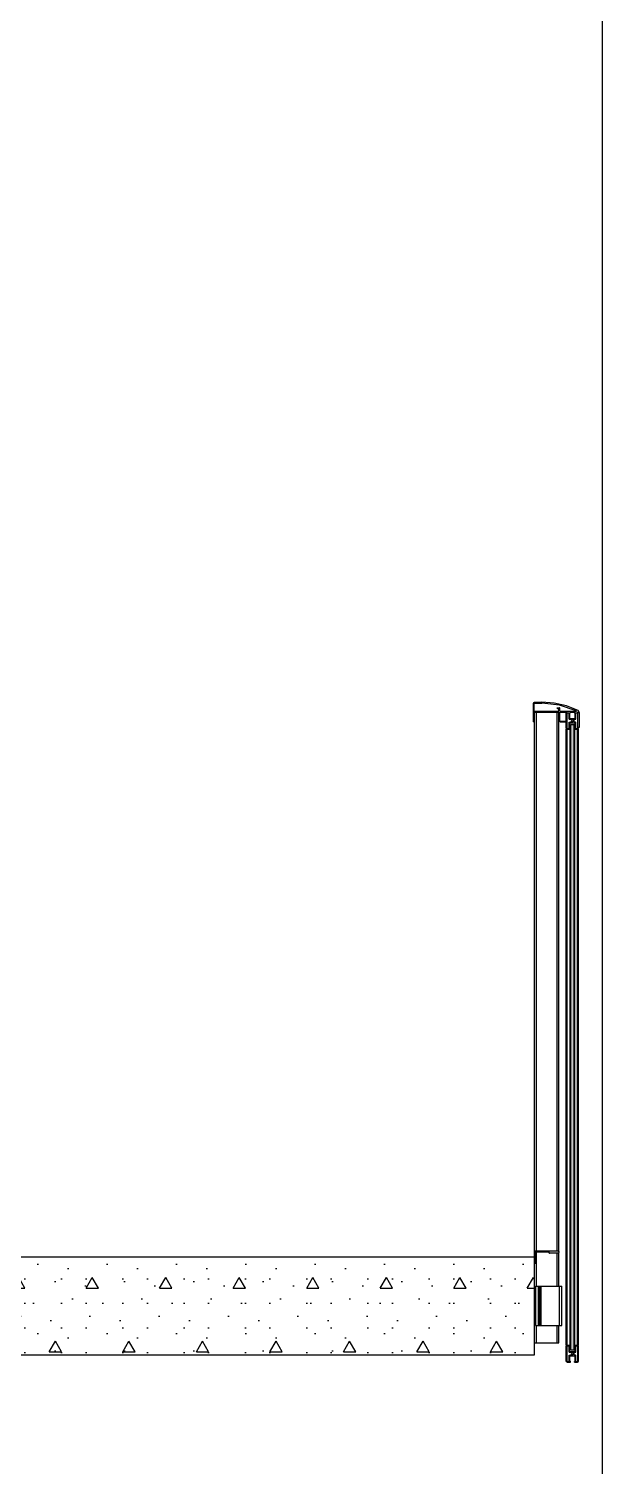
# Model space of a CAD drawing. Header units: millimetres. Extents: x 15 to 2176, y 3 to 641.
# Drawn here: x 2031.6 to 2055, y 194.3 to 252.9 of the extents above; entities that cross this region are included whole.
import ezdxf
from ezdxf.xclip import XClip

# ---------------------------------------------------------------- set-up
doc = ezdxf.new("R2010")
doc.units = ezdxf.units.MM
doc.header["$MEASUREMENT"] = 0
doc.header["$XCLIPFRAME"] = 0
for name, color, linetype in [('A--------P-', 7, 'Continuous'), ('A-01SC-----Ytterväggar2', 7, 'Continuous'), ('A-01SJ-----', 1, 'Continuous')]:
    doc.layers.add(name, color=color, linetype=linetype)

# ---------------------------------------------------------------- blocks, each defined once
blk = doc.blocks.new('Drawing_4_4', base_point=(1874.468, 329.559))
at = {"layer": 'A-01SJ-----', "linetype": 'Continuous'}
blk.add_hatch(color=256, dxfattribs=at).paths.add_polyline_path([(2053.748, 199.074), (2053.876, 199.074), (2053.876, 224.574), (2053.748, 224.574)])
h = blk.add_hatch(dxfattribs=at)
h.set_pattern_fill('BETONG__STD__0004', color=256, style=0, pattern_type=2)
h.set_pattern_definition([(0, (2027.966, 92.474), (0, 5.19615), [0.5, -2.5]), (0, (2029.466, 95.072), (0, 5.19615), [0.5, -2.5]), (60, (2027.966, 92.474), (-4.5, 2.59808), [0.5, -2.5]), (60, (2030.966, 92.474), (-4.5, 2.59808), [0.5, -2.5]), (120, (2028.466, 92.474), (4.5, 2.59808), [0.5, -2.5]), (120, (2031.466, 92.474), (4.5, 2.59808), [0.5, -2.5]), (0, (2027.9658, 92.9741), (0, 1), [0, -1, 0, -1.5]), (45, (2028.4658, 92.9741), (-0.707107, 0.707107), [0, -0.75, 0, -1.25])])
h.paths.add_polyline_path([(2052.261, 198.874), (2052.261, 202.874), (2009.428, 202.874), (2009.428, 198.874)])
at = {"layer": 'A-01SC-----Ytterväggar2'}
for p, q in [((2055.028, 257.274), (2055.028, 202.874)), ((2055.028, 202.874), (2055.028, 148.474))]:
    blk.add_line(p, q, dxfattribs=at)
at = {"layer": 'A-01SJ-----'}
for p, q in [((2052.22, 225.434), (2052.231, 225.462)), ((2052.22, 224.684), (2052.22, 225.434)), ((2052.231, 225.462), (2052.26, 225.474)), ((2052.256, 225.418), (2052.262, 225.432)), ((2052.256, 225.11), (2052.256, 225.418)), ((2052.256, 225.11), (2053.246, 225.11)), ((2052.256, 225.064), (2052.259, 225.071)), ((2052.256, 224.674), (2052.256, 225.064)), ((2052.259, 225.071), (2052.266, 225.074)), ((2052.26, 225.474), (2052.559, 225.474)), ((2052.261, 225.07), (2052.284, 225.07)), ((2052.261, 203.114), (2052.261, 225.07)), ((2052.262, 225.432), (2052.276, 225.438)), ((2052.266, 225.074), (2053.256, 225.074)), ((2052.276, 225.438), (2052.559, 225.438)), ((2052.284, 225.07), (2052.341, 225.07)), ((2052.341, 225.07), (2053.181, 225.07)), ((2052.341, 203.114), (2052.341, 225.07)), ((2053.068, 225.436), (2052.559, 225.474)), ((2053.28, 225.36), (2052.559, 225.438)), ((2053.566, 225.322), (2053.068, 225.436)), ((2053.181, 225.07), (2053.237, 225.07)), ((2053.181, 203.114), (2053.181, 225.07)), ((2053.192, 225.243), (2053.195, 225.25)), ((2053.192, 225.227), (2053.192, 225.243)), ((2053.195, 225.22), (2053.192, 225.227)), ((2053.195, 225.25), (2053.202, 225.253)), ((2053.202, 225.217), (2053.195, 225.22)), ((2053.195, 225.22), (2053.246, 225.217)), ((2053.202, 225.253), (2053.272, 225.253)), ((2053.237, 225.07), (2053.261, 225.07)), ((2053.246, 225.217), (2053.246, 225.217)), ((2053.246, 225.11), (2053.253, 225.113)), ((2053.256, 225.207), (2053.253, 225.214)), ((2053.253, 225.113), (2053.256, 225.12)), ((2053.256, 225.12), (2053.256, 225.207)), ((2053.256, 225.074), (2053.256, 225.074)), ((2053.261, 203.114), (2053.261, 225.07)), ((2053.266, 225.064), (2053.263, 225.071)), ((2053.266, 224.714), (2053.266, 225.064)), ((2053.286, 225.247), (2053.272, 225.253)), ((2053.967, 225.129), (2053.28, 225.36)), ((2053.292, 225.233), (2053.286, 225.247)), ((2053.292, 225.13), (2053.292, 225.233)), ((2053.298, 225.116), (2053.292, 225.13)), ((2053.312, 225.11), (2053.298, 225.116)), ((2053.302, 225.054), (2053.308, 225.068)), ((2053.302, 224.716), (2053.302, 225.054)), ((2053.308, 225.068), (2053.322, 225.074)), ((2053.312, 225.11), (2053.963, 225.11)), ((2053.322, 225.074), (2053.601, 225.074)), ((2053.561, 225.034), (2053.572, 225.062)), ((2053.561, 224.414), (2053.561, 225.034)), ((2054.04, 225.135), (2053.566, 225.322)), ((2053.572, 225.062), (2053.601, 225.074)), ((2053.591, 225.034), (2053.594, 225.041)), ((2053.591, 224.414), (2053.591, 225.034)), ((2053.594, 225.041), (2053.601, 225.044)), ((2053.601, 225.044), (2053.661, 225.044)), ((2053.661, 225.044), (2053.661, 225.044)), ((2053.671, 225.034), (2053.668, 225.041)), ((2053.671, 224.794), (2053.671, 225.034)), ((2053.701, 225.034), (2053.704, 225.041)), ((2053.701, 224.824), (2053.701, 225.034)), ((2053.704, 225.041), (2053.711, 225.044)), ((2053.711, 225.044), (2053.716, 225.044)), ((2053.716, 225.074), (2053.906, 225.074)), ((2053.723, 225.071), (2053.716, 225.074)), ((2053.716, 225.044), (2053.723, 225.047)), ((2053.726, 225.064), (2053.723, 225.071)), ((2053.723, 225.047), (2053.726, 225.054)), ((2053.726, 225.054), (2053.726, 225.064)), ((2053.896, 225.064), (2053.899, 225.071)), ((2053.896, 225.054), (2053.896, 225.064)), ((2053.899, 225.047), (2053.896, 225.054)), ((2053.899, 225.071), (2053.906, 225.074)), ((2053.906, 225.044), (2053.899, 225.047)), ((2053.899, 225.047), (2053.911, 225.044)), ((2053.921, 225.034), (2053.918, 225.041)), ((2053.921, 224.824), (2053.921, 225.034)), ((2053.951, 225.034), (2053.954, 225.041)), ((2053.951, 224.794), (2053.951, 225.034)), ((2053.954, 225.041), (2053.961, 225.044)), ((2053.961, 225.044), (2054.021, 225.044)), ((2053.963, 225.11), (2053.971, 225.114)), ((2053.973, 225.122), (2053.967, 225.129)), ((2053.971, 225.114), (2053.973, 225.122)), ((2054.021, 225.074), (2054.051, 225.074)), ((2054.049, 225.062), (2054.021, 225.074)), ((2054.021, 225.044), (2054.021, 225.044)), ((2054.031, 225.034), (2054.028, 225.041)), ((2054.031, 224.414), (2054.031, 225.034)), ((2054.097, 225.045), (2054.04, 225.135)), ((2054.061, 225.034), (2054.049, 225.062)), ((2054.051, 225.074), (2054.051, 225.074)), ((2054.061, 225.064), (2054.058, 225.071)), ((2054.061, 225.034), (2054.061, 225.064)), ((2054.097, 224.474), (2054.097, 225.045)), ((2052.223, 224.677), (2052.22, 224.684)), ((2052.23, 224.674), (2052.223, 224.677)), ((2052.223, 224.677), (2052.256, 224.674)), ((2053.277, 224.686), (2053.266, 224.714)), ((2053.306, 224.674), (2053.277, 224.686)), ((2053.305, 224.709), (2053.302, 224.716)), ((2053.312, 224.706), (2053.305, 224.709)), ((2053.306, 224.674), (2053.541, 224.674)), ((2053.312, 224.706), (2053.541, 224.706)), ((2053.548, 224.703), (2053.541, 224.706)), ((2053.541, 224.674), (2053.548, 224.677)), ((2053.551, 224.696), (2053.548, 224.703)), ((2053.548, 224.677), (2053.551, 224.684)), ((2053.551, 224.684), (2053.551, 224.696)), ((2053.572, 224.386), (2053.561, 224.414)), ((2053.594, 224.407), (2053.591, 224.414)), ((2053.601, 224.404), (2053.594, 224.407)), ((2053.601, 224.404), (2053.661, 224.404)), ((2053.661, 224.404), (2053.668, 224.407)), ((2053.668, 224.407), (2053.671, 224.414)), ((2053.674, 224.787), (2053.671, 224.794)), ((2053.671, 224.654), (2053.674, 224.661)), ((2053.671, 224.414), (2053.671, 224.654)), ((2053.681, 224.784), (2053.674, 224.787)), ((2053.674, 224.787), (2053.742, 224.784)), ((2053.674, 224.661), (2053.681, 224.664)), ((2053.681, 224.664), (2053.742, 224.664)), ((2053.704, 224.817), (2053.701, 224.824)), ((2053.701, 224.624), (2053.704, 224.631)), ((2053.701, 224.414), (2053.701, 224.624)), ((2053.704, 224.407), (2053.701, 224.414)), ((2053.711, 224.814), (2053.704, 224.817)), ((2053.704, 224.631), (2053.711, 224.634)), ((2053.716, 224.404), (2053.704, 224.407)), ((2053.711, 224.814), (2053.911, 224.814)), ((2053.711, 224.634), (2053.911, 224.634)), ((2053.723, 224.401), (2053.716, 224.404)), ((2053.726, 224.394), (2053.723, 224.401)), ((2053.742, 224.784), (2053.742, 224.784)), ((2053.742, 224.664), (2053.75, 224.668)), ((2053.748, 224.574), (2053.876, 224.574)), ((2053.748, 199.074), (2053.748, 224.574)), ((2053.752, 224.773), (2053.75, 224.781)), ((2053.75, 224.668), (2053.752, 224.676)), ((2053.756, 224.758), (2053.752, 224.773)), ((2053.752, 224.676), (2053.756, 224.691)), ((2053.769, 224.75), (2053.756, 224.758)), ((2053.756, 224.691), (2053.769, 224.698)), ((2053.769, 224.75), (2053.784, 224.754)), ((2053.789, 224.695), (2053.769, 224.698)), ((2053.784, 224.754), (2053.784, 224.754)), ((2053.784, 224.754), (2053.794, 224.754)), ((2053.794, 224.695), (2053.789, 224.695)), ((2053.794, 224.754), (2053.797, 224.757)), ((2053.797, 224.691), (2053.794, 224.695)), ((2053.797, 224.757), (2053.798, 224.762)), ((2053.798, 224.686), (2053.797, 224.691)), ((2053.831, 224.759), (2053.798, 224.762)), ((2053.798, 224.686), (2053.831, 224.689)), ((2053.85, 224.732), (2053.831, 224.759)), ((2053.831, 224.689), (2053.85, 224.716)), ((2053.847, 224.728), (2053.845, 224.724)), ((2053.845, 224.724), (2053.847, 224.72)), ((2053.847, 224.728), (2053.85, 224.732)), ((2053.85, 224.732), (2053.847, 224.728)), ((2053.876, 199.074), (2053.876, 224.574)), ((2053.883, 224.769), (2053.89, 224.78)), ((2053.884, 224.756), (2053.883, 224.769)), ((2053.883, 224.679), (2053.884, 224.692)), ((2053.89, 224.668), (2053.883, 224.679)), ((2053.884, 224.692), (2053.884, 224.756)), ((2053.89, 224.78), (2053.902, 224.784)), ((2053.902, 224.664), (2053.89, 224.668)), ((2053.896, 224.394), (2053.9, 224.402)), ((2053.9, 224.402), (2053.908, 224.404)), ((2053.902, 224.784), (2053.941, 224.784)), ((2053.902, 224.664), (2053.941, 224.664)), ((2053.908, 224.404), (2053.911, 224.404)), ((2053.911, 224.814), (2053.918, 224.817)), ((2053.911, 224.634), (2053.911, 224.634)), ((2053.911, 224.404), (2053.918, 224.407)), ((2053.918, 224.817), (2053.921, 224.824)), ((2053.921, 224.624), (2053.918, 224.631)), ((2053.918, 224.407), (2053.921, 224.414)), ((2053.921, 224.414), (2053.921, 224.624)), ((2053.941, 224.784), (2053.948, 224.787)), ((2053.948, 224.661), (2053.941, 224.664)), ((2053.948, 224.787), (2053.951, 224.794)), ((2053.951, 224.654), (2053.948, 224.661)), ((2053.951, 224.414), (2053.951, 224.654)), ((2053.954, 224.407), (2053.951, 224.414)), ((2053.961, 224.404), (2053.954, 224.407)), ((2053.961, 224.404), (2054.021, 224.404)), ((2054.021, 224.404), (2054.028, 224.407)), ((2054.028, 224.407), (2054.031, 224.414)), ((2054.049, 224.386), (2054.061, 224.414)), ((2054.066, 224.461), (2054.061, 224.474)), ((2054.061, 224.414), (2054.061, 224.474)), ((2054.079, 224.456), (2054.066, 224.461)), ((2054.079, 224.456), (2054.092, 224.461)), ((2054.092, 224.461), (2054.097, 224.474)), ((2053.561, 224.374), (2053.572, 224.374)), ((2053.561, 199.274), (2053.561, 224.374)), ((2053.601, 224.374), (2053.572, 224.386)), ((2053.572, 224.374), (2053.601, 224.374)), ((2053.601, 224.374), (2053.716, 224.374)), ((2053.601, 199.274), (2053.601, 224.374)), ((2053.716, 224.374), (2053.723, 224.377)), ((2053.716, 224.374), (2053.723, 224.374)), ((2053.716, 199.274), (2053.716, 224.374)), ((2053.723, 224.377), (2053.726, 224.384)), ((2053.723, 224.374), (2053.726, 224.374)), ((2053.726, 224.384), (2053.726, 224.394)), ((2053.726, 224.374), (2053.748, 224.374)), ((2053.726, 199.274), (2053.726, 224.374)), ((2053.876, 224.374), (2053.896, 224.374)), ((2053.896, 224.384), (2053.896, 224.394)), ((2053.899, 224.377), (2053.896, 224.384)), ((2053.896, 224.374), (2053.899, 224.374)), ((2053.896, 199.274), (2053.896, 224.374)), ((2053.906, 224.374), (2053.899, 224.377)), ((2053.899, 224.377), (2054.021, 224.374)), ((2053.899, 224.374), (2053.906, 224.374)), ((2053.906, 199.274), (2053.906, 224.374)), ((2054.021, 224.374), (2054.049, 224.386)), ((2054.021, 224.374), (2054.049, 224.374)), ((2054.021, 199.274), (2054.021, 224.374)), ((2054.049, 224.374), (2054.061, 224.374)), ((2054.061, 199.274), (2054.061, 224.374)), ((2009.428, 202.874), (2052.261, 202.874)), ((2052.261, 203.114), (2053.261, 203.114)), ((2052.261, 202.614), (2052.261, 203.114)), ((2052.261, 198.874), (2052.261, 202.874)), ((2052.301, 202.614), (2052.301, 203.074)), ((2052.301, 203.074), (2052.871, 203.074)), ((2052.341, 201.674), (2052.341, 203.074)), ((2052.861, 203.064), (2052.864, 203.071)), ((2052.861, 203.029), (2052.861, 203.064)), ((2052.862, 203.026), (2052.861, 203.029)), ((2052.861, 203.029), (2052.862, 203.026)), ((2052.862, 203.026), (2052.869, 203.026)), ((2052.864, 203.071), (2052.871, 203.074)), ((2052.869, 203.026), (2052.871, 203.029)), ((2052.871, 203.029), (2052.872, 203.033)), ((2052.872, 203.033), (2052.876, 203.034)), ((2052.876, 203.034), (2053.251, 203.034)), ((2053.181, 201.674), (2053.181, 203.034)), ((2053.251, 203.034), (2053.251, 203.034)), ((2053.258, 203.031), (2053.261, 203.054)), ((2053.261, 203.024), (2053.258, 203.031)), ((2053.261, 203.074), (2053.261, 203.114)), ((2053.261, 203.074), (2053.281, 203.074)), ((2053.261, 203.054), (2053.267, 203.068)), ((2053.261, 201.674), (2053.261, 203.024)), ((2053.267, 203.068), (2053.281, 203.074)), ((2052.261, 202.614), (2052.301, 202.614)), ((2052.301, 201.674), (2052.307, 201.674)), ((2052.301, 200.074), (2052.301, 201.674)), ((2052.307, 201.674), (2052.321, 201.674)), ((2052.321, 201.674), (2052.421, 201.674)), ((2052.321, 200.074), (2052.321, 201.674)), ((2052.421, 201.674), (2052.463, 201.674)), ((2052.421, 200.074), (2052.421, 201.674)), ((2052.463, 201.674), (2052.481, 201.674)), ((2052.481, 201.674), (2052.498, 201.674)), ((2052.481, 200.074), (2052.481, 201.674)), ((2052.498, 201.674), (2052.541, 201.674)), ((2052.541, 201.674), (2053.281, 201.674)), ((2052.541, 200.074), (2052.541, 201.674)), ((2053.281, 201.674), (2053.351, 201.674)), ((2053.281, 200.074), (2053.281, 201.674)), ((2053.351, 201.674), (2053.381, 201.674)), ((2053.381, 200.074), (2053.381, 201.674)), ((2052.301, 200.074), (2052.307, 200.074)), ((2052.307, 200.074), (2052.321, 200.074)), ((2052.321, 200.074), (2052.421, 200.074)), ((2052.341, 199.37), (2052.341, 200.074)), ((2052.421, 200.074), (2052.463, 200.074)), ((2052.463, 200.074), (2052.481, 200.074)), ((2052.481, 200.074), (2052.498, 200.074)), ((2052.498, 200.074), (2052.541, 200.074)), ((2052.541, 200.074), (2053.281, 200.074)), ((2053.181, 199.37), (2053.181, 200.074)), ((2053.261, 199.37), (2053.261, 200.074)), ((2053.281, 200.074), (2053.351, 200.074)), ((2053.351, 200.074), (2053.381, 200.074)), ((2052.261, 199.37), (2052.284, 199.37)), ((2052.284, 199.37), (2052.341, 199.37)), ((2052.341, 199.37), (2053.181, 199.37)), ((2053.181, 199.37), (2053.237, 199.37)), ((2053.237, 199.37), (2053.261, 199.37)), ((2053.561, 199.274), (2053.572, 199.274)), ((2053.561, 199.234), (2053.572, 199.262)), ((2053.561, 198.614), (2053.561, 199.234)), ((2053.572, 199.262), (2053.601, 199.274)), ((2053.572, 199.274), (2053.601, 199.274)), ((2053.591, 199.234), (2053.594, 199.241)), ((2053.591, 198.614), (2053.591, 199.234)), ((2053.594, 199.241), (2053.601, 199.244)), ((2053.601, 199.274), (2053.716, 199.274)), ((2053.601, 199.244), (2053.661, 199.244)), ((2053.661, 199.244), (2053.661, 199.244)), ((2053.671, 199.234), (2053.668, 199.241)), ((2053.671, 198.994), (2053.671, 199.234)), ((2053.701, 199.234), (2053.704, 199.241)), ((2053.701, 199.024), (2053.701, 199.234)), ((2053.704, 199.241), (2053.711, 199.244)), ((2053.711, 199.244), (2053.716, 199.244)), ((2053.723, 199.271), (2053.716, 199.274)), ((2053.716, 199.274), (2053.723, 199.274)), ((2053.716, 199.244), (2053.723, 199.247)), ((2053.723, 199.274), (2053.726, 199.274)), ((2053.726, 199.264), (2053.723, 199.271)), ((2053.723, 199.247), (2053.726, 199.254)), ((2053.726, 199.274), (2053.748, 199.274)), ((2053.726, 199.254), (2053.726, 199.264)), ((2053.876, 199.274), (2053.896, 199.274)), ((2053.896, 199.274), (2053.899, 199.274)), ((2053.896, 199.264), (2053.899, 199.271)), ((2053.896, 199.254), (2053.896, 199.264)), ((2053.899, 199.247), (2053.896, 199.254)), ((2053.899, 199.271), (2053.906, 199.274)), ((2053.899, 199.274), (2053.906, 199.274)), ((2053.906, 199.244), (2053.899, 199.247)), ((2053.899, 199.247), (2053.911, 199.244)), ((2053.906, 199.274), (2054.021, 199.274)), ((2053.921, 199.234), (2053.918, 199.241)), ((2053.921, 199.024), (2053.921, 199.234)), ((2053.951, 199.234), (2053.954, 199.241)), ((2053.951, 198.994), (2053.951, 199.234)), ((2053.954, 199.241), (2053.961, 199.244)), ((2053.961, 199.244), (2054.021, 199.244)), ((2054.049, 199.262), (2054.021, 199.274)), ((2054.021, 199.274), (2054.049, 199.274)), ((2054.021, 199.244), (2054.021, 199.244)), ((2054.031, 199.234), (2054.028, 199.241)), ((2054.031, 198.614), (2054.031, 199.234)), ((2054.049, 199.274), (2054.061, 199.274)), ((2054.061, 199.234), (2054.049, 199.262)), ((2054.061, 198.674), (2054.061, 199.234)), ((2009.428, 198.874), (2052.261, 198.874)), ((2053.674, 198.987), (2053.671, 198.994)), ((2053.671, 198.854), (2053.674, 198.861)), ((2053.671, 198.614), (2053.671, 198.854)), ((2053.681, 198.984), (2053.674, 198.987)), ((2053.674, 198.987), (2053.742, 198.984)), ((2053.674, 198.861), (2053.681, 198.864)), ((2053.681, 198.864), (2053.742, 198.864)), ((2053.704, 199.017), (2053.701, 199.024)), ((2053.701, 198.824), (2053.704, 198.831)), ((2053.701, 198.614), (2053.701, 198.824)), ((2053.711, 199.014), (2053.704, 199.017)), ((2053.704, 198.831), (2053.711, 198.834)), ((2053.711, 199.014), (2053.911, 199.014)), ((2053.711, 198.834), (2053.911, 198.834)), ((2053.742, 198.984), (2053.742, 198.984)), ((2053.742, 198.864), (2053.75, 198.868)), ((2053.748, 199.074), (2053.876, 199.074)), ((2053.752, 198.973), (2053.75, 198.981)), ((2053.75, 198.868), (2053.752, 198.876)), ((2053.756, 198.958), (2053.752, 198.973)), ((2053.752, 198.876), (2053.756, 198.891)), ((2053.769, 198.95), (2053.756, 198.958)), ((2053.756, 198.891), (2053.769, 198.898)), ((2053.769, 198.95), (2053.784, 198.954)), ((2053.789, 198.895), (2053.769, 198.898)), ((2053.784, 198.954), (2053.784, 198.954)), ((2053.784, 198.954), (2053.794, 198.954)), ((2053.794, 198.895), (2053.789, 198.895)), ((2053.794, 198.954), (2053.797, 198.957)), ((2053.797, 198.891), (2053.794, 198.895)), ((2053.797, 198.957), (2053.798, 198.962)), ((2053.798, 198.886), (2053.797, 198.891)), ((2053.831, 198.959), (2053.798, 198.962)), ((2053.798, 198.886), (2053.831, 198.889)), ((2053.85, 198.932), (2053.831, 198.959)), ((2053.831, 198.889), (2053.85, 198.916)), ((2053.847, 198.928), (2053.845, 198.924)), ((2053.845, 198.924), (2053.846, 198.92)), ((2053.847, 198.928), (2053.85, 198.932)), ((2053.85, 198.932), (2053.847, 198.928)), ((2053.883, 198.969), (2053.89, 198.98)), ((2053.884, 198.956), (2053.883, 198.969)), ((2053.883, 198.879), (2053.884, 198.892)), ((2053.89, 198.868), (2053.883, 198.879)), ((2053.884, 198.892), (2053.884, 198.956)), ((2053.89, 198.98), (2053.902, 198.984)), ((2053.902, 198.864), (2053.89, 198.868)), ((2053.902, 198.984), (2053.941, 198.984)), ((2053.902, 198.864), (2053.941, 198.864)), ((2053.911, 199.014), (2053.918, 199.017)), ((2053.911, 198.834), (2053.911, 198.834)), ((2053.918, 199.017), (2053.921, 199.024)), ((2053.921, 198.824), (2053.918, 198.831)), ((2053.921, 198.614), (2053.921, 198.824)), ((2053.941, 198.984), (2053.948, 198.987)), ((2053.948, 198.861), (2053.941, 198.864)), ((2053.948, 198.987), (2053.951, 198.994)), ((2053.951, 198.854), (2053.948, 198.861)), ((2053.951, 198.614), (2053.951, 198.854)), ((2054.061, 198.614), (2054.061, 198.674)), ((2053.572, 198.586), (2053.561, 198.614)), ((2053.601, 198.574), (2053.572, 198.586)), ((2053.594, 198.607), (2053.591, 198.614)), ((2053.601, 198.604), (2053.594, 198.607)), ((2053.601, 198.604), (2053.661, 198.604)), ((2053.601, 198.574), (2053.716, 198.574)), ((2053.661, 198.604), (2053.668, 198.607)), ((2053.668, 198.607), (2053.671, 198.614)), ((2053.704, 198.607), (2053.701, 198.614)), ((2053.716, 198.604), (2053.704, 198.607)), ((2053.723, 198.601), (2053.716, 198.604)), ((2053.716, 198.574), (2053.723, 198.577)), ((2053.726, 198.594), (2053.723, 198.601)), ((2053.723, 198.577), (2053.726, 198.584)), ((2053.726, 198.584), (2053.726, 198.594)), ((2053.896, 198.594), (2053.9, 198.602)), ((2053.896, 198.584), (2053.896, 198.594)), ((2053.899, 198.577), (2053.896, 198.584)), ((2053.906, 198.574), (2053.899, 198.577)), ((2053.899, 198.577), (2054.021, 198.574)), ((2053.9, 198.602), (2053.908, 198.604)), ((2053.908, 198.604), (2053.911, 198.604)), ((2053.911, 198.604), (2053.918, 198.607)), ((2053.918, 198.607), (2053.921, 198.614)), ((2053.954, 198.607), (2053.951, 198.614)), ((2053.961, 198.604), (2053.954, 198.607)), ((2053.961, 198.604), (2054.021, 198.604)), ((2054.021, 198.604), (2054.028, 198.607)), ((2054.021, 198.574), (2054.049, 198.586)), ((2054.028, 198.607), (2054.031, 198.614)), ((2054.049, 198.586), (2054.061, 198.614))]:
    blk.add_line(p, q, dxfattribs=at)
for p in [(2053.911, 225.044), (2053.716, 224.404), (2053.789, 224.695), (2053.911, 199.244), (2053.789, 198.895), (2053.716, 198.604)]:
    blk.add_point(p, dxfattribs=at)

msp = doc.modelspace()

# ---------------------------------------------------------------- block references
at = {"layer": 'A--------P-'}
ref = msp.add_blockref('Drawing_4_4', (1874.468, 329.559), dxfattribs=at)
XClip(ref).set_block_clipping_path([(1621.1657714889, 18.4741086751), (2127.7704267137, 640.6436337123)])

doc.saveas('drawing.dxf')
